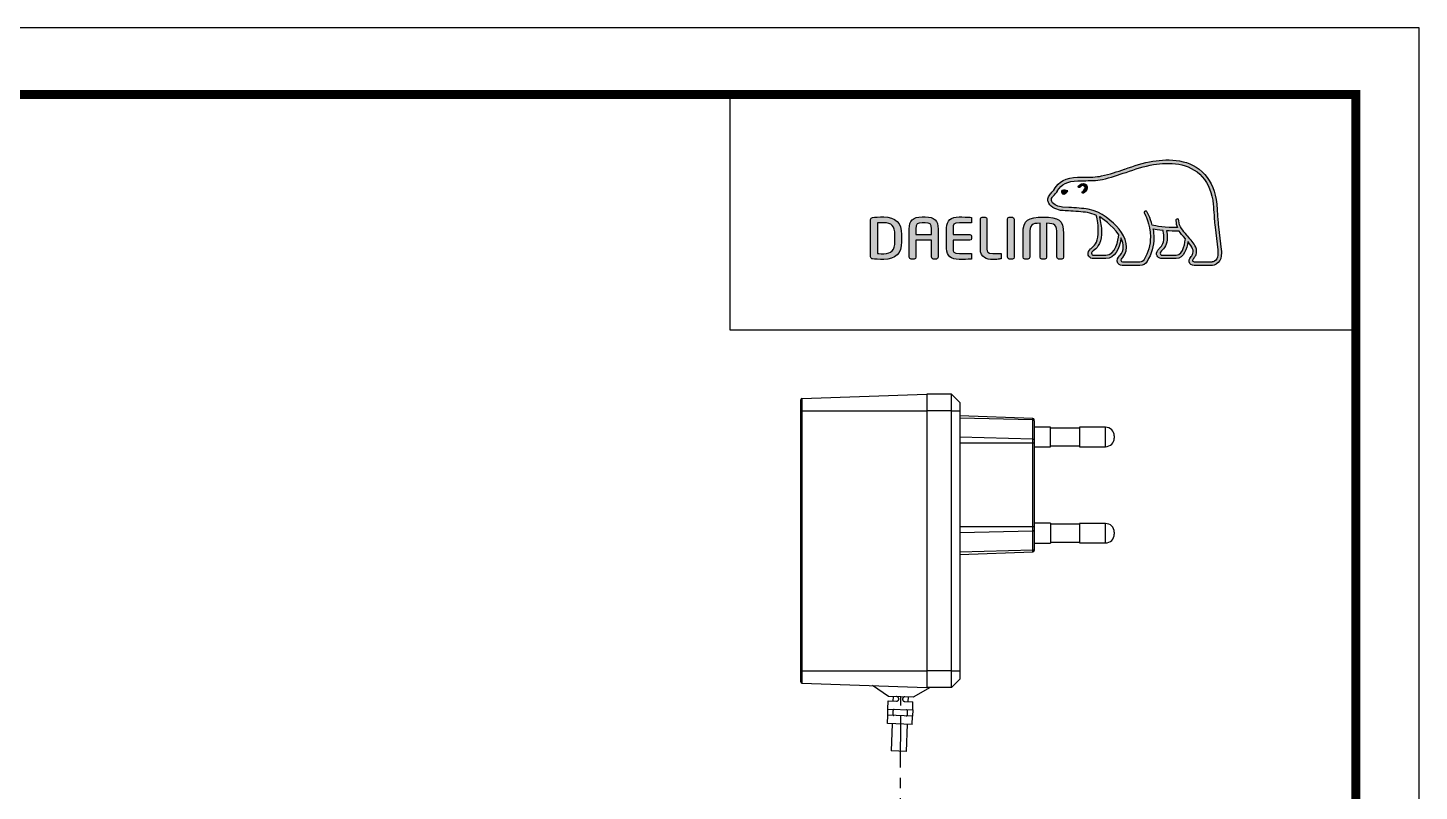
# Model space of a CAD drawing. Extents: x 0 to 948, y 0 to 695.
# Drawn here: x 611 to 947.9, y 509.7 to 694.5 of the extents above; entities that cross this region are included whole.
import ezdxf

# ---------------------------------------------------------------- set-up
doc = ezdxf.new("R2010")
doc.units = 0
doc.header["$LTSCALE"] = 10
doc.header["$MEASUREMENT"] = 0
doc.linetypes.add('CENTER', pattern=[2, 1.25, -0.25, 0.25, -0.25])
doc.layers.get('0').update_dxf_attribs({"linetype": 'CONTINUOUS'})
doc.layers.add('1', color=7, linetype='CONTINUOUS')
doc.layers.add('레이어 1', color=7, linetype='CONTINUOUS')

msp = doc.modelspace()

# ---------------------------------------------------------------- hatches: boundary and pattern name
at = {"layer": '레이어 1'}
h = msp.add_hatch(color=5, dxfattribs=at)
h.dxf.hatch_style = 1
edge = h.paths.add_edge_path(flags=16)
edge.add_spline(control_points=[(898.61, 638.27), (898.2, 637.81), (897.68, 637.81), (897.65, 637.81), (897.65, 637.81), (893.5, 637.81), (893.5, 637.81), (893.34, 637.81), (893.23, 637.85), (893.15, 637.92), (893.09, 637.98), (893.06, 638.08), (893.06, 638.19), (893.06, 638.43), (893.23, 638.64), (893.41, 638.87), (893.58, 639.09), (893.74, 639.3), (893.83, 639.55), (894.06, 640.16), (894.03, 640.81), (893.76, 641.39), (893.27, 642.43), (892.54, 643.25), (891.84, 644.04), (891.84, 644.04), (891.6, 644.3), (891.6, 644.31), (890.68, 645.33), (889.73, 646.39), (889.66, 647.82), (889.64, 648.1), (889.51, 648.28), (889.33, 648.27), (889.33, 648.27), (889.06, 648.14), (889.05, 648.14), (888.98, 648.06), (888.94, 647.94), (888.94, 647.8), (888.94, 647.8), (888.94, 647.75), (888.94, 647.75), (888.98, 647.23), (889.1, 646.73), (889.32, 646.2), (889.32, 646.2), (889.34, 646.14), (889.34, 646.14), (889.34, 646.14), (889.28, 646.14), (889.28, 646.14), (886.61, 646.04), (884, 646.54), (883.23, 646.73), (882.75, 648.64), (881.98, 649.9), (881.95, 649.95), (881.89, 650.05), (881.79, 650.13), (881.7, 650.16), (881.7, 650.16), (881.48, 650.12), (881.45, 650.12), (881.43, 650.09), (881.39, 650.04), (881.3, 649.92), (881.3, 649.92), (881.29, 649.83), (881.29, 649.83), (881.29, 649.83), (881.36, 649.58), (881.36, 649.58), (881.42, 649.48), (882.79, 647.07), (882.79, 643.89), (882.79, 641.93), (882.28, 640.08), (881.26, 638.39), (881.02, 637.99), (880.7, 637.81), (880.22, 637.81), (880.22, 637.81), (876.12, 637.81), (876.12, 637.81), (875.99, 637.81), (875.7, 637.9), (875.7, 638.2), (875.7, 638.36), (875.86, 638.63), (876.11, 638.92), (877.82, 640.82), (876.83, 643.79), (875.19, 645.74), (873.61, 647.63), (871.03, 650.01), (867.71, 650.6), (866.54, 650.8), (864.61, 650.92), (863.05, 651.01), (863.05, 651.01), (861.47, 651.1), (861.47, 651.1), (860.66, 651.17), (859.33, 651.66), (858.92, 652.43), (858.75, 652.75), (858.77, 653.08), (858.98, 653.45), (859.12, 653.67), (859.3, 653.87), (859.54, 654.1), (859.8, 654.36), (860.06, 654.63), (860.27, 654.99), (860.27, 654.99), (860.33, 655.1), (860.33, 655.1), (861.12, 656.62), (862.75, 657.42), (865.18, 657.48), (865.18, 657.48), (866.55, 657.5), (866.55, 657.5), (868.05, 657.51), (869.75, 657.51), (871.15, 657.82), (873.12, 658.24), (875.1, 658.91), (876.84, 659.51), (876.84, 659.51), (876.89, 659.52), (876.89, 659.52), (879.05, 660.26), (881.28, 661.02), (883.55, 661.39), (887.2, 662), (892.2, 661.98), (895.35, 658.44), (896.81, 656.81), (897.7, 654.55), (898.01, 651.75), (898.01, 651.75), (898, 651.76), (897.99, 651.77), (898.01, 651.71), (898.04, 651.4), (898.17, 649.62), (898.21, 648.76), (898.24, 647.87), (898.47, 646.23), (898.47, 646.23), (899.1, 640.72), (899.1, 640.72), (899.1, 640.72), (899.14, 640.05), (899.14, 640.05), (899.14, 639.26), (898.96, 638.66), (898.61, 638.27)], knot_values=[0, 0, 0, 0, 1, 1, 1, 2, 2, 2, 3, 3, 3, 4, 4, 4, 5, 5, 5, 6, 6, 6, 7, 7, 7, 8, 8, 8, 9, 9, 9, 10, 10, 10, 11, 11, 11, 12, 12, 12, 13, 13, 13, 14, 14, 14, 15, 15, 15, 16, 16, 16, 17, 17, 17, 18, 18, 18, 19, 19, 19, 20, 20, 20, 21, 21, 21, 22, 22, 22, 23, 23, 23, 24, 24, 24, 25, 25, 25, 26, 26, 26, 27, 27, 27, 28, 28, 28, 29, 29, 29, 30, 30, 30, 31, 31, 31, 32, 32, 32, 33, 33, 33, 34, 34, 34, 35, 35, 35, 36, 36, 36, 37, 37, 37, 38, 38, 38, 39, 39, 39, 40, 40, 40, 41, 41, 41, 42, 42, 42, 43, 43, 43, 44, 44, 44, 45, 45, 45, 46, 46, 46, 47, 47, 47, 48, 48, 48, 49, 49, 49, 50, 50, 50, 51, 51, 51, 52, 52, 52, 53, 53, 53, 53], degree=3, periodic=0)
edge = h.paths.add_edge_path(flags=16)
edge.add_spline(control_points=[(889, 639.46), (889, 639.46), (885.61, 639.46), (885.61, 639.46), (885.35, 639.46), (885.16, 639.66), (885.16, 639.92), (885.16, 640.09), (885.31, 640.32), (885.46, 640.48), (886.15, 641.14), (886.85, 642.05), (886.85, 643.77), (886.85, 643.77), (886.81, 644.56), (886.81, 644.56), (886.81, 644.56), (886.68, 645.32), (886.68, 645.32), (886.68, 645.32), (886.68, 645.37), (886.68, 645.37), (886.68, 645.37), (886.73, 645.37), (886.73, 645.37), (887.36, 645.32), (888.59, 645.25), (889.76, 645.31), (890.06, 644.83), (890.54, 644.22), (891.25, 643.41), (891.21, 643.01), (890.88, 639.46), (889, 639.46)], knot_values=[0, 0, 0, 0, 1, 1, 1, 2, 2, 2, 3, 3, 3, 4, 4, 4, 5, 5, 5, 6, 6, 6, 7, 7, 7, 8, 8, 8, 9, 9, 9, 10, 10, 10, 11, 11, 11, 11], degree=3, periodic=0)
edge = h.paths.add_edge_path(flags=16)
edge.add_spline(control_points=[(871.98, 639.46), (871.98, 639.46), (869, 639.46), (869, 639.46), (868.78, 639.46), (868.54, 639.64), (868.54, 639.92), (868.54, 640.08), (868.68, 640.28), (868.93, 640.49), (869.68, 641.09), (870.82, 642), (870.95, 644.5), (870.95, 644.5), (870.96, 645.19), (870.96, 645.19), (870.96, 646.25), (870.72, 647.54), (870.49, 648.69), (870.49, 648.69), (870.45, 648.81), (870.45, 648.81), (870.45, 648.81), (870.55, 648.73), (870.55, 648.73), (870.99, 648.46), (873.42, 646.81), (875.15, 644.38), (875.01, 643.23), (874.36, 639.46), (871.98, 639.46)], knot_values=[0, 0, 0, 0, 1, 1, 1, 2, 2, 2, 3, 3, 3, 4, 4, 4, 5, 5, 5, 6, 6, 6, 7, 7, 7, 8, 8, 8, 9, 9, 9, 10, 10, 10, 10], degree=3, periodic=0)
edge = h.paths.add_edge_path()
edge.add_spline(control_points=[(899.94, 640.81), (899.94, 640.81), (899.31, 646.34), (899.31, 646.34), (899.08, 647.99), (899.04, 648.87), (899.01, 649.65), (899.01, 649.65), (898.86, 651.83), (898.86, 651.84), (898.53, 654.82), (897.56, 657.23), (895.98, 659), (892.58, 662.82), (887.27, 662.86), (883.41, 662.23), (881.05, 661.83), (878.79, 661.06), (876.6, 660.31), (876.6, 660.31), (876.53, 660.29), (876.53, 660.29), (874.82, 659.71), (872.88, 659.04), (870.98, 658.64), (869.67, 658.36), (868.03, 658.35), (866.58, 658.34), (866.58, 658.34), (865.15, 658.32), (865.15, 658.32), (862.4, 658.25), (860.53, 657.3), (859.58, 655.49), (859.58, 655.49), (859.54, 655.41), (859.54, 655.41), (859.38, 655.14), (859.15, 654.9), (858.94, 654.7), (858.71, 654.46), (858.45, 654.21), (858.26, 653.87), (858.06, 653.54), (857.96, 653.19), (857.96, 652.86), (857.96, 652.58), (858.03, 652.3), (858.17, 652.04), (858.75, 650.94), (860.42, 650.34), (861.42, 650.27), (861.42, 650.27), (862.88, 650.18), (862.92, 650.17), (864.38, 650.09), (866.39, 649.97), (867.56, 649.77), (868.25, 649.65), (869.03, 649.4), (869.74, 649.06), (869.8, 648.88), (870.17, 647.22), (870.17, 645.19), (870.17, 645.19), (870.15, 644.54), (870.15, 644.54), (870.04, 642.39), (869.11, 641.65), (868.42, 641.1), (868.35, 641.04), (867.74, 640.53), (867.7, 639.92), (867.67, 639.58), (867.77, 639.26), (867.98, 639.04), (868.2, 638.79), (868.55, 638.67), (869, 638.67), (869, 638.67), (871.98, 638.67), (871.98, 638.67), (874.21, 638.67), (875.31, 641.07), (875.64, 643.32), (875.64, 643.32), (875.65, 643.63), (875.65, 643.63), (875.65, 643.63), (875.74, 643.47), (875.74, 643.47), (876.03, 642.84), (876.2, 642.08), (876.2, 641.5), (876.2, 640.7), (875.95, 640), (875.48, 639.48), (875.36, 639.36), (874.76, 638.74), (874.76, 638.12), (874.76, 638.12), (874.77, 638.02), (874.77, 638.02), (874.85, 637.29), (875.44, 636.97), (875.99, 636.97), (875.99, 636.97), (880.22, 636.97), (880.22, 636.97), (880.99, 636.97), (881.59, 637.31), (881.99, 637.96), (883.06, 639.75), (883.61, 641.69), (883.61, 643.73), (883.61, 644.37), (883.55, 645.04), (883.43, 645.75), (883.43, 645.75), (883.42, 645.81), (883.42, 645.81), (883.42, 645.81), (883.48, 645.79), (883.48, 645.79), (883.99, 645.7), (884.8, 645.55), (885.82, 645.44), (885.82, 645.44), (885.85, 645.44), (885.85, 645.44), (885.85, 645.44), (885.98, 644.67), (885.98, 644.67), (885.98, 644.67), (886.01, 644.48), (886.01, 644.48), (886.01, 644.48), (886.05, 643.79), (886.05, 643.79), (886.05, 642.15), (885.3, 641.43), (884.9, 641.05), (884.9, 641.04), (884.34, 640.47), (884.27, 639.96), (884.27, 639.96), (884.26, 639.81), (884.26, 639.81), (884.26, 639.65), (884.3, 639.34), (884.57, 639.05), (884.82, 638.8), (885.2, 638.67), (885.7, 638.67), (885.7, 638.67), (889, 638.67), (889, 638.67), (891, 638.67), (891.6, 641.21), (891.84, 642.64), (891.84, 642.64), (891.86, 642.79), (891.86, 642.79), (891.86, 642.79), (891.93, 642.68), (891.93, 642.68), (892.4, 642.09), (892.8, 641.43), (893, 641.03), (893.1, 640.81), (893.15, 640.58), (893.15, 640.34), (893.15, 640.34), (893.08, 639.87), (893.08, 639.87), (893, 639.61), (892.83, 639.37), (892.65, 639.14), (892.4, 638.81), (892.14, 638.47), (892.14, 638.05), (892.14, 638.05), (892.16, 637.82), (892.16, 637.82), (892.28, 637.27), (892.73, 636.97), (893.42, 636.97), (893.42, 636.97), (897.65, 636.97), (897.65, 636.97), (897.75, 636.97), (898.57, 636.99), (899.22, 637.69), (899.74, 638.25), (899.99, 639.02), (899.99, 640.04), (899.99, 640.04), (899.94, 640.8), (899.94, 640.81)], knot_values=[0, 0, 0, 0, 1, 1, 1, 2, 2, 2, 3, 3, 3, 4, 4, 4, 5, 5, 5, 6, 6, 6, 7, 7, 7, 8, 8, 8, 9, 9, 9, 10, 10, 10, 11, 11, 11, 12, 12, 12, 13, 13, 13, 14, 14, 14, 15, 15, 15, 16, 16, 16, 17, 17, 17, 18, 18, 18, 19, 19, 19, 20, 20, 20, 21, 21, 21, 22, 22, 22, 23, 23, 23, 24, 24, 24, 25, 25, 25, 26, 26, 26, 27, 27, 27, 28, 28, 28, 29, 29, 29, 30, 30, 30, 31, 31, 31, 32, 32, 32, 33, 33, 33, 34, 34, 34, 35, 35, 35, 36, 36, 36, 37, 37, 37, 38, 38, 38, 39, 39, 39, 40, 40, 40, 41, 41, 41, 42, 42, 42, 43, 43, 43, 44, 44, 44, 45, 45, 45, 46, 46, 46, 47, 47, 47, 48, 48, 48, 49, 49, 49, 50, 50, 50, 51, 51, 51, 52, 52, 52, 53, 53, 53, 54, 54, 54, 55, 55, 55, 56, 56, 56, 57, 57, 57, 58, 58, 58, 59, 59, 59, 60, 60, 60, 61, 61, 61, 62, 62, 62, 63, 63, 63, 64, 64, 64, 65, 65, 65, 66, 66, 66, 66], degree=3, periodic=0)
edge = h.paths.add_edge_path(flags=0)
edge.add_spline(control_points=[(861.35, 655.1), (861.35, 655.1), (861.96, 655.38), (862.73, 655.08), (862.73, 655.08), (862.82, 655.04), (862.7, 654.87), (862.33, 654.37), (861.96, 654.26), (861.96, 654.26), (861.96, 654.26), (861.69, 654.17), (861.54, 654.35), (861.24, 654.7), (861.23, 654.91), (861.23, 654.91), (861.23, 654.91), (861.2, 655.06), (861.35, 655.1)], knot_values=[0, 0, 0, 0, 1, 1, 1, 2, 2, 2, 3, 3, 3, 4, 4, 4, 5, 5, 5, 6, 6, 6, 6], degree=3, periodic=0)
edge = h.paths.add_edge_path(flags=0)
edge.add_spline(control_points=[(865.41, 656.23), (865.32, 656.13), (865.31, 655.96), (865.41, 655.87), (865.51, 655.79), (865.67, 655.81), (865.76, 655.91), (865.81, 655.96), (866.32, 656.56), (866.76, 656.26), (866.91, 656.14), (866.98, 655.98), (866.96, 655.77), (866.92, 655.43), (866.63, 655.05), (866.42, 654.92), (866.31, 654.85), (866.23, 654.7), (866.29, 654.58), (866.34, 654.46), (866.49, 654.42), (866.62, 654.48), (866.98, 654.66), (867.44, 655.24), (867.51, 655.78), (867.55, 656.16), (867.38, 656.47), (867.07, 656.68), (866.42, 657.14), (865.69, 656.53), (865.41, 656.23)], knot_values=[0, 0, 0, 0, 1, 1, 1, 2, 2, 2, 3, 3, 3, 4, 4, 4, 5, 5, 5, 6, 6, 6, 7, 7, 7, 8, 8, 8, 9, 9, 9, 10, 10, 10, 10], degree=3, periodic=0)
edge = h.paths.add_edge_path(flags=0)
edge.add_spline(control_points=[(865.33, 655.78), (865.33, 655.78), (865.33, 655.78), (865.33, 655.78), (865.33, 655.78), (865.33, 655.78), (865.33, 655.78)], knot_values=[0, 0, 0, 0, 1, 1, 1, 2, 2, 2, 2], degree=3, periodic=0)
h = msp.add_hatch(color=5, dxfattribs=at)
h.dxf.hatch_style = 2
edge = h.paths.add_edge_path()
edge.add_spline(control_points=[(865.41, 656.23), (865.32, 656.13), (865.31, 655.96), (865.41, 655.87), (865.51, 655.79), (865.67, 655.81), (865.76, 655.91), (865.81, 655.96), (866.32, 656.56), (866.76, 656.26), (866.91, 656.14), (866.98, 655.98), (866.96, 655.77), (866.92, 655.43), (866.63, 655.05), (866.42, 654.92), (866.31, 654.85), (866.23, 654.7), (866.29, 654.58), (866.34, 654.46), (866.49, 654.42), (866.62, 654.48), (866.98, 654.66), (867.44, 655.24), (867.51, 655.78), (867.55, 656.16), (867.38, 656.47), (867.07, 656.68), (866.42, 657.14), (865.69, 656.53), (865.41, 656.23)], knot_values=[0, 0, 0, 0, 1, 1, 1, 2, 2, 2, 3, 3, 3, 4, 4, 4, 5, 5, 5, 6, 6, 6, 7, 7, 7, 8, 8, 8, 9, 9, 9, 10, 10, 10, 10], degree=3, periodic=0)
h = msp.add_hatch(color=5, dxfattribs=at)
h.dxf.hatch_style = 2
edge = h.paths.add_edge_path()
edge.add_spline(control_points=[(861.35, 655.1), (861.35, 655.1), (861.96, 655.38), (862.73, 655.08), (862.73, 655.08), (862.82, 655.04), (862.7, 654.87), (862.33, 654.37), (861.96, 654.26), (861.96, 654.26), (861.96, 654.26), (861.69, 654.17), (861.54, 654.35), (861.24, 654.7), (861.23, 654.91), (861.23, 654.91), (861.23, 654.91), (861.2, 655.06), (861.35, 655.1)], knot_values=[0, 0, 0, 0, 1, 1, 1, 2, 2, 2, 3, 3, 3, 4, 4, 4, 5, 5, 5, 6, 6, 6, 6], degree=3, periodic=0)
h = msp.add_hatch(color=5, dxfattribs=at)
h.dxf.hatch_style = 2
edge = h.paths.add_edge_path()
edge.add_spline(control_points=[(820.94, 642.69), (820.94, 640.76), (820.06, 639.82), (818.24, 639.82), (818.24, 639.82), (817, 639.84), (816.68, 639.85), (816.68, 639.85), (816.68, 647.26), (816.68, 647.26), (817.32, 647.32), (818.24, 647.33), (818.24, 647.33), (820.11, 647.33), (820.94, 646.44), (820.94, 644.46), (820.94, 644.46), (820.94, 642.69), (820.94, 642.69)], knot_values=[0, 0, 0, 0, 1, 1, 1, 2, 2, 2, 3, 3, 3, 4, 4, 4, 5, 5, 5, 6, 6, 6, 6], degree=3, periodic=0)
edge = h.paths.add_edge_path()
edge.add_spline(control_points=[(818.24, 648.72), (817.24, 648.72), (815.93, 648.66), (815.5, 648.59), (815.23, 648.55), (815.06, 648.35), (815.06, 648.08), (815.06, 648.08), (815.06, 639.07), (815.06, 639.07), (815.06, 638.79), (815.23, 638.6), (815.51, 638.56), (815.92, 638.49), (817.22, 638.43), (818.24, 638.43), (821.06, 638.43), (822.54, 639.9), (822.54, 642.69), (822.54, 642.69), (822.54, 644.46), (822.54, 644.46), (822.54, 647.25), (821.06, 648.72), (818.24, 648.72)], knot_values=[0, 0, 0, 0, 1, 1, 1, 2, 2, 2, 3, 3, 3, 4, 4, 4, 5, 5, 5, 6, 6, 6, 7, 7, 7, 8, 8, 8, 8], degree=3, periodic=0)
h = msp.add_hatch(color=5, dxfattribs=at)
h.dxf.hatch_style = 2
edge = h.paths.add_edge_path()
edge.add_spline(control_points=[(829.79, 644.47), (829.79, 644.47), (826, 644.47), (826, 644.47), (826, 644.61), (826, 645.82), (826, 645.82), (826, 647.09), (826.38, 647.3), (827.51, 647.3), (827.51, 647.3), (828.29, 647.3), (828.29, 647.3), (829.42, 647.3), (829.79, 647.09), (829.79, 645.82), (829.79, 645.82), (829.79, 644.61), (829.79, 644.47)], knot_values=[0, 0, 0, 0, 1, 1, 1, 2, 2, 2, 3, 3, 3, 4, 4, 4, 5, 5, 5, 6, 6, 6, 6], degree=3, periodic=0)
edge = h.paths.add_edge_path()
edge.add_spline(control_points=[(828.29, 648.72), (828.29, 648.72), (827.51, 648.72), (827.51, 648.72), (825.36, 648.72), (824.4, 647.83), (824.4, 645.82), (824.4, 645.82), (824.4, 638.97), (824.4, 638.97), (824.4, 638.72), (824.6, 638.52), (824.83, 638.52), (824.83, 638.52), (825.58, 638.52), (825.58, 638.52), (825.84, 638.52), (826, 638.75), (826, 638.97), (826, 638.97), (826, 642.91), (826, 643.06), (826, 643.06), (829.79, 643.06), (829.79, 643.06), (829.79, 642.91), (829.79, 638.97), (829.79, 638.97), (829.79, 638.72), (829.99, 638.52), (830.23, 638.52), (830.23, 638.52), (830.97, 638.52), (830.97, 638.52), (831.23, 638.52), (831.4, 638.75), (831.4, 638.97), (831.4, 638.97), (831.4, 645.82), (831.4, 645.82), (831.4, 647.83), (830.44, 648.72), (828.29, 648.72)], knot_values=[0, 0, 0, 0, 1, 1, 1, 2, 2, 2, 3, 3, 3, 4, 4, 4, 5, 5, 5, 6, 6, 6, 7, 7, 7, 8, 8, 8, 9, 9, 9, 10, 10, 10, 11, 11, 11, 12, 12, 12, 13, 13, 13, 14, 14, 14, 14], degree=3, periodic=0)
h = msp.add_hatch(color=5, dxfattribs=at)
h.dxf.hatch_style = 2
edge = h.paths.add_edge_path()
edge.add_spline(control_points=[(833.44, 646.1), (833.44, 646.1), (833.44, 641.05), (833.44, 641.05), (833.44, 639.29), (834.45, 638.43), (836.52, 638.43), (837.44, 638.43), (838.69, 638.45), (839.19, 638.49), (839.18, 638.49), (839.43, 638.52), (839.43, 638.52), (839.43, 638.52), (839.5, 638.52), (839.5, 638.52), (839.5, 638.52), (839.5, 639.87), (839.5, 639.87), (839.5, 639.87), (836.54, 639.87), (836.54, 639.87), (835.05, 639.87), (835.05, 640.29), (835.05, 641.05), (835.05, 641.05), (835.05, 642.92), (835.05, 643.07), (835.2, 643.07), (839.04, 643.07), (839.04, 643.07), (839.29, 643.07), (839.49, 643.27), (839.49, 643.51), (839.49, 643.51), (839.49, 644.01), (839.49, 644.01), (839.49, 644.26), (839.29, 644.46), (839.04, 644.46), (839.04, 644.46), (835.2, 644.46), (835.05, 644.46), (835.05, 644.61), (835.05, 646.1), (835.05, 646.1), (835.05, 646.86), (835.05, 647.28), (836.54, 647.28), (836.54, 647.28), (839.5, 647.27), (839.5, 647.27), (839.5, 647.27), (839.5, 648.61), (839.5, 648.61), (839.5, 648.61), (839.18, 648.64), (839.18, 648.64), (838.6, 648.69), (837.26, 648.72), (836.52, 648.72), (834.45, 648.72), (833.44, 647.86), (833.44, 646.1)], knot_values=[0, 0, 0, 0, 1, 1, 1, 2, 2, 2, 3, 3, 3, 4, 4, 4, 5, 5, 5, 6, 6, 6, 7, 7, 7, 8, 8, 8, 9, 9, 9, 10, 10, 10, 11, 11, 11, 12, 12, 12, 13, 13, 13, 14, 14, 14, 15, 15, 15, 16, 16, 16, 17, 17, 17, 18, 18, 18, 19, 19, 19, 20, 20, 20, 21, 21, 21, 21], degree=3, periodic=0)
h = msp.add_hatch(color=5, dxfattribs=at)
h.dxf.hatch_style = 2
edge = h.paths.add_edge_path()
edge.add_spline(control_points=[(842.07, 648.63), (841.83, 648.63), (841.62, 648.43), (841.62, 648.18), (841.62, 648.18), (841.62, 641.05), (841.62, 641.05), (841.62, 638.73), (843.2, 638.43), (844.58, 638.43), (845.6, 638.43), (845.86, 638.47), (846.16, 638.52), (846.16, 638.52), (846.33, 638.55), (846.33, 638.55), (846.33, 638.55), (846.56, 638.58), (846.56, 638.58), (846.56, 638.58), (846.63, 638.59), (846.63, 638.59), (846.63, 638.59), (846.63, 639.87), (846.63, 639.87), (846.63, 639.87), (844.6, 639.87), (844.6, 639.87), (843.22, 639.87), (843.22, 640.39), (843.22, 640.9), (843.22, 640.9), (843.22, 648.18), (843.22, 648.18), (843.22, 648.43), (843.01, 648.63), (842.77, 648.63), (842.77, 648.63), (842.07, 648.63), (842.07, 648.63)], knot_values=[0, 0, 0, 0, 1, 1, 1, 2, 2, 2, 3, 3, 3, 4, 4, 4, 5, 5, 5, 6, 6, 6, 7, 7, 7, 8, 8, 8, 9, 9, 9, 10, 10, 10, 11, 11, 11, 12, 12, 12, 13, 13, 13, 13], degree=3, periodic=0)
h = msp.add_hatch(color=5, dxfattribs=at)
h.dxf.hatch_style = 2
edge = h.paths.add_edge_path()
edge.add_spline(control_points=[(848.62, 648.63), (848.35, 648.63), (848.19, 648.41), (848.19, 648.2), (848.19, 648.2), (848.19, 638.97), (848.19, 638.97), (848.19, 638.72), (848.39, 638.52), (848.62, 638.52), (848.62, 638.52), (849.37, 638.52), (849.37, 638.52), (849.64, 638.52), (849.8, 638.75), (849.8, 638.97), (849.8, 638.97), (849.8, 648.2), (849.8, 648.2), (849.8, 648.44), (849.61, 648.63), (849.37, 648.63), (849.37, 648.63), (848.62, 648.63), (848.62, 648.63)], knot_values=[0, 0, 0, 0, 1, 1, 1, 2, 2, 2, 3, 3, 3, 4, 4, 4, 5, 5, 5, 6, 6, 6, 7, 7, 7, 8, 8, 8, 8], degree=3, periodic=0)
h = msp.add_hatch(color=5, dxfattribs=at)
h.dxf.hatch_style = 2
edge = h.paths.add_edge_path()
edge.add_spline(control_points=[(851.96, 644.65), (851.96, 644.65), (851.96, 638.97), (851.96, 638.97), (851.96, 638.72), (852.15, 638.52), (852.39, 638.52), (852.39, 638.52), (853.15, 638.52), (853.15, 638.52), (853.42, 638.52), (853.58, 638.75), (853.58, 638.97), (853.58, 638.97), (853.58, 644.51), (853.58, 644.51), (853.58, 646.95), (853.99, 647.19), (856.06, 647.19), (856.06, 647.04), (856.06, 638.97), (856.06, 638.97), (856.06, 638.71), (856.24, 638.52), (856.48, 638.52), (856.48, 638.52), (857.23, 638.52), (857.23, 638.52), (857.5, 638.52), (857.66, 638.75), (857.66, 638.97), (857.66, 638.97), (857.66, 647.02), (857.66, 647.18), (858.62, 647.17), (859.3, 647.09), (859.67, 646.73), (860.06, 646.34), (860.13, 645.62), (860.13, 644.51), (860.13, 644.51), (860.13, 638.97), (860.13, 638.97), (860.13, 638.72), (860.33, 638.52), (860.56, 638.52), (860.56, 638.52), (861.33, 638.52), (861.33, 638.52), (861.59, 638.52), (861.76, 638.75), (861.76, 638.97), (861.76, 638.97), (861.76, 644.65), (861.76, 644.65), (861.76, 648.09), (860.54, 648.67), (856.87, 648.67), (853.18, 648.67), (851.96, 648.09), (851.96, 644.65)], knot_values=[0, 0, 0, 0, 1, 1, 1, 2, 2, 2, 3, 3, 3, 4, 4, 4, 5, 5, 5, 6, 6, 6, 7, 7, 7, 8, 8, 8, 9, 9, 9, 10, 10, 10, 11, 11, 11, 12, 12, 12, 13, 13, 13, 14, 14, 14, 15, 15, 15, 16, 16, 16, 17, 17, 17, 18, 18, 18, 19, 19, 19, 20, 20, 20, 20], degree=3, periodic=0)

# ---------------------------------------------------------------- linework, layer by layer
at = {"color": 5, "lineweight": -3, "ltscale": 0.5}
msp.add_line((781.04, 621.33), (781.04, 678.39), dxfattribs=at)
at = {"color": 5}
msp.add_line((871.85, 638.67), (871.85, 638.67), dxfattribs=at)
at = {"color": 5, "lineweight": -3, "ltscale": 40}
msp.add_line((932.52, 621.33), (781.04, 621.33), dxfattribs=at)
at = {"lineweight": -3, "ltscale": 0.5}
msp.add_lwpolyline([(0, 0), (947.86, 0), (947.86, 694.51), (0, 694.51)], close=True, dxfattribs=at)
at = {"color": 5, "linetype": 'ByBlock', "lineweight": -3, "const_width": 2.18}
msp.add_lwpolyline([(15.24, 29.74), (932.52, 29.74), (932.52, 678.39), (15.24, 678.39)], close=True, dxfattribs=at)
at = {"layer": '1', "color": 7, "linetype": 'Continuous', "lineweight": -3}
for p, q in [((798.13, 601.8), (798.13, 604.45)), ((798.42, 604.75), (828.63, 605.8)), ((798.42, 604.75), (798.42, 601.8)), ((828.63, 605.8), (828.63, 601.8)), ((834.63, 605.8), (828.63, 605.8)), ((828.63, 605.8), (828.63, 601.8)), ((834.63, 605.8), (836.63, 603.8)), ((834.63, 601.8), (834.63, 605.8)), ((836.63, 603.8), (836.63, 601.8)), ((798.13, 601.8), (798.42, 601.8)), ((798.13, 538.8), (798.13, 601.8)), ((798.42, 601.8), (828.63, 601.8)), ((798.42, 601.8), (798.42, 538.8)), ((828.63, 601.8), (828.63, 538.8)), ((834.63, 601.8), (828.63, 601.8)), ((828.63, 601.8), (828.63, 538.8)), ((834.63, 601.8), (836.63, 601.8)), ((834.63, 538.8), (834.63, 601.8)), ((836.63, 601.8), (836.63, 538.8)), ((854.34, 599.95), (836.63, 600.57)), ((854.34, 599.59), (836.63, 600.04)), ((854.34, 599.59), (854.34, 599.95)), ((854.34, 594.94), (854.34, 599.59)), ((854.63, 599.37), (854.63, 599.65)), ((854.63, 599.37), (854.63, 594.72)), ((858.63, 597.85), (854.63, 597.85)), ((858.63, 593.05), (858.63, 597.85)), ((865.63, 597.6), (858.63, 597.6)), ((871.93, 597.8), (865.63, 597.8)), ((865.63, 597.8), (865.63, 593.1)), ((871.93, 593.1), (871.93, 597.8)), ((854.34, 594.94), (836.63, 595.4)), ((854.34, 593.93), (836.63, 593.93)), ((854.34, 593.93), (854.34, 594.94)), ((854.63, 593.93), (854.34, 593.93)), ((854.34, 573.67), (854.34, 593.93)), ((854.63, 594.72), (854.63, 593.93)), ((854.63, 593.93), (854.63, 573.67)), ((854.63, 593.05), (858.63, 593.05)), ((858.63, 593.3), (865.63, 593.3)), ((865.63, 593.1), (871.93, 593.1)), ((874.03, 595.7), (874.03, 595.2)), ((854.34, 573.67), (836.63, 573.67)), ((854.34, 572.66), (836.63, 572.21)), ((854.63, 573.67), (854.34, 573.67)), ((854.34, 572.66), (854.34, 573.67)), ((854.34, 568.02), (854.34, 572.66)), ((858.63, 574.55), (854.63, 574.55)), ((854.63, 573.67), (854.63, 572.88)), ((854.63, 572.88), (854.63, 568.24)), ((858.63, 574.55), (858.63, 569.75)), ((865.63, 574.3), (858.63, 574.3)), ((871.93, 574.5), (865.63, 574.5)), ((865.63, 574.5), (865.63, 569.8)), ((871.93, 569.8), (871.93, 574.5)), ((854.63, 569.75), (858.63, 569.75)), ((858.63, 570), (865.63, 570)), ((865.63, 569.8), (871.93, 569.8)), ((874.03, 572.4), (874.03, 571.9)), ((854.34, 568.02), (836.63, 567.57)), ((836.63, 567.03), (854.34, 567.65)), ((854.34, 567.65), (854.34, 568.02)), ((854.63, 568.24), (854.63, 567.95)), ((798.13, 536.16), (798.13, 538.8)), ((798.42, 538.8), (798.13, 538.8)), ((798.42, 538.8), (798.42, 535.86)), ((798.42, 538.8), (828.63, 538.8)), ((798.42, 535.86), (828.63, 534.8)), ((828.63, 538.8), (828.63, 534.8)), ((834.63, 538.8), (828.63, 538.8)), ((828.63, 538.8), (828.63, 534.8)), ((834.63, 534.8), (834.63, 538.8)), ((834.63, 538.8), (836.63, 538.8)), ((836.63, 536.8), (834.63, 534.8)), ((836.63, 538.8), (836.63, 536.8)), ((819.35, 532.65), (815.48, 535.26)), ((825.35, 532.44), (819.35, 532.65)), ((820.5, 532.61), (820.46, 531.51)), ((824.16, 531.38), (824.2, 532.48)), ((829.43, 534.8), (825.35, 532.44)), ((834.63, 534.8), (828.63, 534.8)), ((819.19, 528.06), (819.24, 529.55)), ((819.24, 529.55), (819.31, 531.55)), ((819.24, 529.55), (825.24, 529.35)), ((819.31, 531.55), (821.31, 531.48)), ((823.31, 531.41), (825.31, 531.34)), ((825.24, 529.35), (825.18, 527.85)), ((825.24, 529.35), (825.31, 531.34)), ((819.12, 526.06), (819.19, 528.06)), ((825.12, 525.85), (819.12, 526.06)), ((825.18, 527.85), (819.19, 528.06)), ((820.27, 526.02), (820.04, 519.42)), ((823.74, 519.29), (823.97, 525.89)), ((825.12, 525.85), (825.18, 527.85)), ((823.74, 519.29), (820.04, 519.42))]:
    msp.add_line(p, q, dxfattribs=at)
at = {"layer": '1', "color": 1, "linetype": 'CENTER', "lineweight": -3}
msp.add_line((821.72, 375.46), (822.35, 532.58), dxfattribs=at)
at = {"layer": '1', "color": 7, "linetype": 'Continuous', "lineweight": -3}
for centre, radius, start, end in [((798.43, 604.45), 0.3, 92, 180), ((854.33, 599.65), 0.3, 0, 88), ((871.93, 595.7), 2.1, 0, 90), ((871.93, 595.2), 2.1, 270, 0), ((871.93, 572.4), 2.1, 0, 90), ((871.93, 571.9), 2.1, 270, 0), ((854.33, 567.95), 0.3, 272, 0), ((798.43, 536.16), 0.3, 180, 268)]:
    msp.add_arc(centre, radius, start, end, dxfattribs=at)
for centre, start_param, end_param in [((854.33, 599.37), 3.141593, 4.677482), ((854.33, 594.72), 3.141593, 4.677482), ((854.33, 572.88), 1.605703, 3.141593), ((854.33, 568.24), 1.605703, 3.141593)]:
    msp.add_ellipse(centre, major_axis=(-0.3, 0), ratio=0.732793, start_param=start_param, end_param=end_param, dxfattribs=at)
for points, knots in [([(821.31, 531.48), (821.34, 531.48), (821.38, 531.48), (821.43, 531.49), (821.45, 531.5), (821.48, 531.51), (821.5, 531.51), (821.55, 531.53), (821.58, 531.54), (821.63, 531.57), (821.64, 531.58), (821.67, 531.6), (821.69, 531.62), (821.73, 531.65), (821.75, 531.68), (821.78, 531.72), (821.79, 531.74), (821.81, 531.77), (821.83, 531.8), (821.84, 531.84), (821.85, 531.86), (821.85, 531.87), (821.86, 531.89), (821.86, 531.9), (821.87, 531.94), (821.88, 531.98), (821.88, 532.03), (821.88, 532.05), (821.88, 532.08), (821.88, 532.09), (821.87, 532.1), (821.87, 532.11), (821.87, 532.16), (821.86, 532.19), (821.84, 532.24), (821.83, 532.26), (821.81, 532.29), (821.8, 532.31), (821.78, 532.36), (821.75, 532.38), (821.7, 532.44), (821.68, 532.46), (821.63, 532.49), (821.62, 532.5), (821.59, 532.52), (821.57, 532.53), (821.52, 532.55), (821.49, 532.56), (821.44, 532.57), (821.42, 532.58), (821.38, 532.58), (821.37, 532.58), (821.35, 532.58)], [0, 0, 0, 0, 0.0625, 0.0625, 0.09375, 0.09375, 0.125, 0.125, 0.1875, 0.1875, 0.21875, 0.21875, 0.25, 0.25, 0.3125, 0.3125, 0.34375, 0.34375, 0.375, 0.40625, 0.40625, 0.421875, 0.421875, 0.4375, 0.4375, 0.5, 0.5, 0.53125, 0.53125, 0.546875, 0.546875, 0.5625, 0.5625, 0.625, 0.625, 0.65625, 0.65625, 0.6875, 0.6875, 0.75, 0.75, 0.8125, 0.8125, 0.84375, 0.84375, 0.875, 0.875, 0.9375, 0.9375, 0.96875, 0.96875, 1, 1, 1, 1]), ([(823.35, 532.51), (823.31, 532.51), (823.28, 532.51), (823.22, 532.5), (823.21, 532.5), (823.17, 532.49), (823.15, 532.49), (823.1, 532.47), (823.07, 532.45), (823.03, 532.42), (823.01, 532.41), (822.98, 532.39), (822.97, 532.38), (822.93, 532.34), (822.9, 532.32), (822.87, 532.27), (822.86, 532.26), (822.84, 532.23), (822.83, 532.19), (822.81, 532.16), (822.8, 532.14), (822.8, 532.13), (822.8, 532.11), (822.79, 532.1), (822.78, 532.06), (822.78, 532.02), (822.78, 531.97), (822.78, 531.95), (822.78, 531.92), (822.78, 531.91), (822.78, 531.89), (822.78, 531.88), (822.79, 531.84), (822.8, 531.8), (822.82, 531.75), (822.83, 531.74), (822.84, 531.7), (822.85, 531.69), (822.88, 531.64), (822.9, 531.61), (822.95, 531.56), (822.98, 531.54), (823.02, 531.51), (823.04, 531.5), (823.07, 531.48), (823.09, 531.47), (823.13, 531.45), (823.17, 531.44), (823.22, 531.42), (823.24, 531.42), (823.27, 531.42), (823.29, 531.41), (823.31, 531.41)], [0, 0, 0, 0, 0.0625, 0.0625, 0.09375, 0.09375, 0.125, 0.125, 0.1875, 0.1875, 0.21875, 0.21875, 0.25, 0.25, 0.3125, 0.3125, 0.34375, 0.34375, 0.375, 0.40625, 0.40625, 0.421875, 0.421875, 0.4375, 0.4375, 0.5, 0.5, 0.53125, 0.53125, 0.546875, 0.546875, 0.5625, 0.5625, 0.625, 0.625, 0.65625, 0.65625, 0.6875, 0.6875, 0.75, 0.75, 0.8125, 0.8125, 0.84375, 0.84375, 0.875, 0.875, 0.9375, 0.9375, 0.96875, 0.96875, 1, 1, 1, 1]), ([(820.77, 529.5), (820.74, 529.5), (820.71, 529.5), (820.67, 529.48), (820.65, 529.48), (820.63, 529.47), (820.63, 529.47), (820.62, 529.46), (820.61, 529.46), (820.58, 529.44), (820.56, 529.42), (820.53, 529.38), (820.52, 529.36), (820.51, 529.34), (820.5, 529.32), (820.48, 529.27), (820.47, 529.23), (820.46, 529.18), (820.45, 529.17), (820.45, 529.15), (820.45, 529.14), (820.44, 529.11), (820.44, 529.08), (820.43, 529.01), (820.42, 528.97), (820.42, 528.9), (820.41, 528.89), (820.41, 528.87), (820.41, 528.83), (820.41, 528.77), (820.41, 528.71), (820.41, 528.68), (820.41, 528.66), (820.41, 528.64), (820.41, 528.63), (820.41, 528.56), (820.41, 528.52), (820.41, 528.45), (820.42, 528.42), (820.42, 528.38), (820.43, 528.33), (820.43, 528.3), (820.44, 528.27), (820.44, 528.26), (820.45, 528.24), (820.45, 528.23), (820.47, 528.19), (820.48, 528.16), (820.51, 528.12), (820.51, 528.1), (820.53, 528.08), (820.54, 528.07), (820.58, 528.04), (820.6, 528.03), (820.64, 528.02), (820.65, 528.01), (820.68, 528.01), (820.7, 528), (820.71, 528)], [0, 0, 0, 0, 0.0625, 0.0625, 0.09375, 0.09375, 0.109375, 0.109375, 0.125, 0.125, 0.1875, 0.1875, 0.21875, 0.21875, 0.25, 0.25, 0.3125, 0.3125, 0.328125, 0.328125, 0.34375, 0.34375, 0.375, 0.375, 0.4375, 0.4375, 0.453125, 0.453125, 0.46875, 0.5, 0.53125, 0.53125, 0.546875, 0.546875, 0.5625, 0.5625, 0.625, 0.625, 0.65625, 0.65625, 0.6875, 0.71875, 0.71875, 0.734375, 0.734375, 0.75, 0.75, 0.8125, 0.8125, 0.84375, 0.84375, 0.875, 0.875, 0.9375, 0.9375, 0.96875, 0.96875, 1, 1, 1, 1]), ([(823.66, 527.9), (823.69, 527.9), (823.72, 527.9), (823.76, 527.92), (823.77, 527.92), (823.79, 527.93), (823.8, 527.93), (823.81, 527.94), (823.82, 527.94), (823.84, 527.96), (823.87, 527.99), (823.89, 528.02), (823.9, 528.04), (823.92, 528.07), (823.93, 528.08), (823.95, 528.13), (823.96, 528.17), (823.97, 528.22), (823.97, 528.23), (823.98, 528.25), (823.98, 528.26), (823.99, 528.3), (823.99, 528.32), (824, 528.39), (824.01, 528.44), (824.01, 528.5), (824.01, 528.51), (824.01, 528.54), (824.02, 528.57), (824.02, 528.64), (824.02, 528.69), (824.02, 528.72), (824.02, 528.74), (824.02, 528.76), (824.02, 528.78), (824.02, 528.84), (824.02, 528.89), (824.01, 528.96), (824.01, 528.98), (824, 529.02), (824, 529.07), (823.99, 529.11), (823.98, 529.13), (823.98, 529.14), (823.98, 529.16), (823.97, 529.17), (823.96, 529.21), (823.94, 529.24), (823.92, 529.28), (823.91, 529.3), (823.89, 529.32), (823.88, 529.33), (823.85, 529.36), (823.82, 529.37), (823.78, 529.38), (823.77, 529.39), (823.74, 529.4), (823.73, 529.4), (823.71, 529.4)], [0, 0, 0, 0, 0.0625, 0.0625, 0.09375, 0.09375, 0.109375, 0.109375, 0.125, 0.125, 0.1875, 0.1875, 0.21875, 0.21875, 0.25, 0.25, 0.3125, 0.3125, 0.328125, 0.328125, 0.34375, 0.34375, 0.375, 0.375, 0.4375, 0.4375, 0.453125, 0.453125, 0.46875, 0.5, 0.53125, 0.53125, 0.546875, 0.546875, 0.5625, 0.5625, 0.625, 0.625, 0.65625, 0.65625, 0.6875, 0.71875, 0.71875, 0.734375, 0.734375, 0.75, 0.75, 0.8125, 0.8125, 0.84375, 0.84375, 0.875, 0.875, 0.9375, 0.9375, 0.96875, 0.96875, 1, 1, 1, 1])]:
    msp.add_open_spline(points, degree=3, knots=knots, dxfattribs=at)
at = {"layer": '레이어 1', "color": 5}
for points, knots in [([(899.94, 640.81), (899.94, 640.81), (899.31, 646.34), (899.31, 646.34), (899.08, 647.99), (899.04, 648.87), (899.01, 649.65), (899.01, 649.65), (898.86, 651.83), (898.86, 651.84), (898.53, 654.82), (897.56, 657.23), (895.98, 659), (892.58, 662.82), (887.27, 662.86), (883.41, 662.23), (881.05, 661.83), (878.79, 661.06), (876.6, 660.31), (876.6, 660.31), (876.53, 660.29), (876.53, 660.29), (874.82, 659.71), (872.88, 659.04), (870.98, 658.64), (869.67, 658.36), (868.03, 658.35), (866.58, 658.34), (866.58, 658.34), (865.15, 658.32), (865.15, 658.32), (862.4, 658.25), (860.53, 657.3), (859.58, 655.49), (859.58, 655.49), (859.54, 655.41), (859.54, 655.41), (859.38, 655.14), (859.15, 654.9), (858.94, 654.7), (858.71, 654.46), (858.45, 654.21), (858.26, 653.87), (858.06, 653.54), (857.96, 653.19), (857.96, 652.86), (857.96, 652.58), (858.03, 652.3), (858.17, 652.04), (858.75, 650.94), (860.42, 650.34), (861.42, 650.27), (861.42, 650.27), (862.88, 650.18), (862.92, 650.17), (864.38, 650.09), (866.39, 649.97), (867.56, 649.77), (868.25, 649.65), (869.03, 649.4), (869.74, 649.06), (869.8, 648.88), (870.17, 647.22), (870.17, 645.19), (870.17, 645.19), (870.15, 644.54), (870.15, 644.54), (870.04, 642.39), (869.11, 641.65), (868.42, 641.1), (868.35, 641.04), (867.74, 640.53), (867.7, 639.92), (867.67, 639.58), (867.77, 639.26), (867.98, 639.04), (868.2, 638.79), (868.55, 638.67), (869, 638.67), (869, 638.67), (871.98, 638.67), (871.98, 638.67), (874.21, 638.67), (875.31, 641.07), (875.64, 643.32), (875.64, 643.32), (875.65, 643.63), (875.65, 643.63), (875.65, 643.63), (875.74, 643.47), (875.74, 643.47), (876.03, 642.84), (876.2, 642.08), (876.2, 641.5), (876.2, 640.7), (875.95, 640), (875.48, 639.48), (875.36, 639.36), (874.76, 638.74), (874.76, 638.12), (874.76, 638.12), (874.77, 638.02), (874.77, 638.02), (874.85, 637.29), (875.44, 636.97), (875.99, 636.97), (875.99, 636.97), (880.22, 636.97), (880.22, 636.97), (880.99, 636.97), (881.59, 637.31), (881.99, 637.96), (883.06, 639.75), (883.61, 641.69), (883.61, 643.73), (883.61, 644.37), (883.55, 645.04), (883.43, 645.75), (883.43, 645.75), (883.42, 645.81), (883.42, 645.81), (883.42, 645.81), (883.48, 645.79), (883.48, 645.79), (883.99, 645.7), (884.8, 645.55), (885.82, 645.44), (885.82, 645.44), (885.85, 645.44), (885.85, 645.44), (885.85, 645.44), (885.98, 644.67), (885.98, 644.67), (885.98, 644.67), (886.01, 644.48), (886.01, 644.48), (886.01, 644.48), (886.05, 643.79), (886.05, 643.79), (886.05, 642.15), (885.3, 641.43), (884.9, 641.05), (884.9, 641.04), (884.34, 640.47), (884.27, 639.96), (884.27, 639.96), (884.26, 639.81), (884.26, 639.81), (884.26, 639.65), (884.3, 639.34), (884.57, 639.05), (884.82, 638.8), (885.2, 638.67), (885.7, 638.67), (885.7, 638.67), (889, 638.67), (889, 638.67), (891, 638.67), (891.6, 641.21), (891.84, 642.64), (891.84, 642.64), (891.86, 642.79), (891.86, 642.79), (891.86, 642.79), (891.93, 642.68), (891.93, 642.68), (892.4, 642.09), (892.8, 641.43), (893, 641.03), (893.1, 640.81), (893.15, 640.58), (893.15, 640.34), (893.15, 640.34), (893.08, 639.87), (893.08, 639.87), (893, 639.61), (892.83, 639.37), (892.65, 639.14), (892.4, 638.81), (892.14, 638.47), (892.14, 638.05), (892.14, 638.05), (892.16, 637.82), (892.16, 637.82), (892.28, 637.27), (892.73, 636.97), (893.42, 636.97), (893.42, 636.97), (897.65, 636.97), (897.65, 636.97), (897.75, 636.97), (898.57, 636.99), (899.22, 637.69), (899.74, 638.25), (899.99, 639.02), (899.99, 640.04), (899.99, 640.04), (899.94, 640.8), (899.94, 640.81)], [0, 0, 0, 0, 1, 1, 1, 2, 2, 2, 3, 3, 3, 4, 4, 4, 5, 5, 5, 6, 6, 6, 7, 7, 7, 8, 8, 8, 9, 9, 9, 10, 10, 10, 11, 11, 11, 12, 12, 12, 13, 13, 13, 14, 14, 14, 15, 15, 15, 16, 16, 16, 17, 17, 17, 18, 18, 18, 19, 19, 19, 20, 20, 20, 21, 21, 21, 22, 22, 22, 23, 23, 23, 24, 24, 24, 25, 25, 25, 26, 26, 26, 27, 27, 27, 28, 28, 28, 29, 29, 29, 30, 30, 30, 31, 31, 31, 32, 32, 32, 33, 33, 33, 34, 34, 34, 35, 35, 35, 36, 36, 36, 37, 37, 37, 38, 38, 38, 39, 39, 39, 40, 40, 40, 41, 41, 41, 42, 42, 42, 43, 43, 43, 44, 44, 44, 45, 45, 45, 46, 46, 46, 47, 47, 47, 48, 48, 48, 49, 49, 49, 50, 50, 50, 51, 51, 51, 52, 52, 52, 53, 53, 53, 54, 54, 54, 55, 55, 55, 56, 56, 56, 57, 57, 57, 58, 58, 58, 59, 59, 59, 60, 60, 60, 61, 61, 61, 62, 62, 62, 63, 63, 63, 64, 64, 64, 65, 65, 65, 66, 66, 66, 66]), ([(865.41, 656.23), (865.32, 656.13), (865.31, 655.96), (865.41, 655.87), (865.51, 655.79), (865.67, 655.81), (865.76, 655.91), (865.81, 655.96), (866.32, 656.56), (866.76, 656.26), (866.91, 656.14), (866.98, 655.98), (866.96, 655.77), (866.92, 655.43), (866.63, 655.05), (866.42, 654.92), (866.31, 654.85), (866.23, 654.7), (866.29, 654.58), (866.34, 654.46), (866.49, 654.42), (866.62, 654.48), (866.98, 654.66), (867.44, 655.24), (867.51, 655.78), (867.55, 656.16), (867.38, 656.47), (867.07, 656.68), (866.42, 657.14), (865.69, 656.53), (865.41, 656.23)], [0, 0, 0, 0, 1, 1, 1, 2, 2, 2, 3, 3, 3, 4, 4, 4, 5, 5, 5, 6, 6, 6, 7, 7, 7, 8, 8, 8, 9, 9, 9, 10, 10, 10, 10]), ([(861.35, 655.1), (861.35, 655.1), (861.96, 655.38), (862.73, 655.08), (862.73, 655.08), (862.82, 655.04), (862.7, 654.87), (862.33, 654.37), (861.96, 654.26), (861.96, 654.26), (861.96, 654.26), (861.69, 654.17), (861.54, 654.35), (861.24, 654.7), (861.23, 654.91), (861.23, 654.91), (861.23, 654.91), (861.2, 655.06), (861.35, 655.1)], [0, 0, 0, 0, 1, 1, 1, 2, 2, 2, 3, 3, 3, 4, 4, 4, 5, 5, 5, 6, 6, 6, 6]), ([(865.33, 655.78), (865.33, 655.78), (865.33, 655.78), (865.33, 655.78), (865.33, 655.78), (865.33, 655.78), (865.33, 655.78)], [0, 0, 0, 0, 1, 1, 1, 2, 2, 2, 2]), ([(818.24, 648.72), (817.24, 648.72), (815.93, 648.66), (815.5, 648.59), (815.23, 648.55), (815.06, 648.35), (815.06, 648.08), (815.06, 648.08), (815.06, 639.07), (815.06, 639.07), (815.06, 638.79), (815.23, 638.6), (815.51, 638.56), (815.92, 638.49), (817.22, 638.43), (818.24, 638.43), (821.06, 638.43), (822.54, 639.9), (822.54, 642.69), (822.54, 642.69), (822.54, 644.46), (822.54, 644.46), (822.54, 647.25), (821.06, 648.72), (818.24, 648.72)], [0, 0, 0, 0, 1, 1, 1, 2, 2, 2, 3, 3, 3, 4, 4, 4, 5, 5, 5, 6, 6, 6, 7, 7, 7, 8, 8, 8, 8]), ([(820.94, 642.69), (820.94, 640.76), (820.06, 639.82), (818.24, 639.82), (818.24, 639.82), (817, 639.84), (816.68, 639.85), (816.68, 639.85), (816.68, 647.26), (816.68, 647.26), (817.32, 647.32), (818.24, 647.33), (818.24, 647.33), (820.11, 647.33), (820.94, 646.44), (820.94, 644.46), (820.94, 644.46), (820.94, 642.69), (820.94, 642.69)], [0, 0, 0, 0, 1, 1, 1, 2, 2, 2, 3, 3, 3, 4, 4, 4, 5, 5, 5, 6, 6, 6, 6]), ([(828.29, 648.72), (828.29, 648.72), (827.51, 648.72), (827.51, 648.72), (825.36, 648.72), (824.4, 647.83), (824.4, 645.82), (824.4, 645.82), (824.4, 638.97), (824.4, 638.97), (824.4, 638.72), (824.6, 638.52), (824.83, 638.52), (824.83, 638.52), (825.58, 638.52), (825.58, 638.52), (825.84, 638.52), (826, 638.75), (826, 638.97), (826, 638.97), (826, 642.91), (826, 643.06), (826, 643.06), (829.79, 643.06), (829.79, 643.06), (829.79, 642.91), (829.79, 638.97), (829.79, 638.97), (829.79, 638.72), (829.99, 638.52), (830.23, 638.52), (830.23, 638.52), (830.97, 638.52), (830.97, 638.52), (831.23, 638.52), (831.4, 638.75), (831.4, 638.97), (831.4, 638.97), (831.4, 645.82), (831.4, 645.82), (831.4, 647.83), (830.44, 648.72), (828.29, 648.72)], [0, 0, 0, 0, 1, 1, 1, 2, 2, 2, 3, 3, 3, 4, 4, 4, 5, 5, 5, 6, 6, 6, 7, 7, 7, 8, 8, 8, 9, 9, 9, 10, 10, 10, 11, 11, 11, 12, 12, 12, 13, 13, 13, 14, 14, 14, 14]), ([(829.79, 644.47), (829.79, 644.47), (826, 644.47), (826, 644.47), (826, 644.61), (826, 645.82), (826, 645.82), (826, 647.09), (826.38, 647.3), (827.51, 647.3), (827.51, 647.3), (828.29, 647.3), (828.29, 647.3), (829.42, 647.3), (829.79, 647.09), (829.79, 645.82), (829.79, 645.82), (829.79, 644.61), (829.79, 644.47)], [0, 0, 0, 0, 1, 1, 1, 2, 2, 2, 3, 3, 3, 4, 4, 4, 5, 5, 5, 6, 6, 6, 6]), ([(833.44, 646.1), (833.44, 646.1), (833.44, 641.05), (833.44, 641.05), (833.44, 639.29), (834.45, 638.43), (836.52, 638.43), (837.44, 638.43), (838.69, 638.45), (839.19, 638.49), (839.18, 638.49), (839.43, 638.52), (839.43, 638.52), (839.43, 638.52), (839.5, 638.52), (839.5, 638.52), (839.5, 638.52), (839.5, 639.87), (839.5, 639.87), (839.5, 639.87), (836.54, 639.87), (836.54, 639.87), (835.05, 639.87), (835.05, 640.29), (835.05, 641.05), (835.05, 641.05), (835.05, 642.92), (835.05, 643.07), (835.2, 643.07), (839.04, 643.07), (839.04, 643.07), (839.29, 643.07), (839.49, 643.27), (839.49, 643.51), (839.49, 643.51), (839.49, 644.01), (839.49, 644.01), (839.49, 644.26), (839.29, 644.46), (839.04, 644.46), (839.04, 644.46), (835.2, 644.46), (835.05, 644.46), (835.05, 644.61), (835.05, 646.1), (835.05, 646.1), (835.05, 646.86), (835.05, 647.28), (836.54, 647.28), (836.54, 647.28), (839.5, 647.27), (839.5, 647.27), (839.5, 647.27), (839.5, 648.61), (839.5, 648.61), (839.5, 648.61), (839.18, 648.64), (839.18, 648.64), (838.6, 648.69), (837.26, 648.72), (836.52, 648.72), (834.45, 648.72), (833.44, 647.86), (833.44, 646.1)], [0, 0, 0, 0, 1, 1, 1, 2, 2, 2, 3, 3, 3, 4, 4, 4, 5, 5, 5, 6, 6, 6, 7, 7, 7, 8, 8, 8, 9, 9, 9, 10, 10, 10, 11, 11, 11, 12, 12, 12, 13, 13, 13, 14, 14, 14, 15, 15, 15, 16, 16, 16, 17, 17, 17, 18, 18, 18, 19, 19, 19, 20, 20, 20, 21, 21, 21, 21]), ([(842.07, 648.63), (841.83, 648.63), (841.62, 648.43), (841.62, 648.18), (841.62, 648.18), (841.62, 641.05), (841.62, 641.05), (841.62, 638.73), (843.2, 638.43), (844.58, 638.43), (845.6, 638.43), (845.86, 638.47), (846.16, 638.52), (846.16, 638.52), (846.33, 638.55), (846.33, 638.55), (846.33, 638.55), (846.56, 638.58), (846.56, 638.58), (846.56, 638.58), (846.63, 638.59), (846.63, 638.59), (846.63, 638.59), (846.63, 639.87), (846.63, 639.87), (846.63, 639.87), (844.6, 639.87), (844.6, 639.87), (843.22, 639.87), (843.22, 640.39), (843.22, 640.9), (843.22, 640.9), (843.22, 648.18), (843.22, 648.18), (843.22, 648.43), (843.01, 648.63), (842.77, 648.63), (842.77, 648.63), (842.07, 648.63), (842.07, 648.63)], [0, 0, 0, 0, 1, 1, 1, 2, 2, 2, 3, 3, 3, 4, 4, 4, 5, 5, 5, 6, 6, 6, 7, 7, 7, 8, 8, 8, 9, 9, 9, 10, 10, 10, 11, 11, 11, 12, 12, 12, 13, 13, 13, 13]), ([(848.62, 648.63), (848.35, 648.63), (848.19, 648.41), (848.19, 648.2), (848.19, 648.2), (848.19, 638.97), (848.19, 638.97), (848.19, 638.72), (848.39, 638.52), (848.62, 638.52), (848.62, 638.52), (849.37, 638.52), (849.37, 638.52), (849.64, 638.52), (849.8, 638.75), (849.8, 638.97), (849.8, 638.97), (849.8, 648.2), (849.8, 648.2), (849.8, 648.44), (849.61, 648.63), (849.37, 648.63), (849.37, 648.63), (848.62, 648.63), (848.62, 648.63)], [0, 0, 0, 0, 1, 1, 1, 2, 2, 2, 3, 3, 3, 4, 4, 4, 5, 5, 5, 6, 6, 6, 7, 7, 7, 8, 8, 8, 8]), ([(851.96, 644.65), (851.96, 644.65), (851.96, 638.97), (851.96, 638.97), (851.96, 638.72), (852.15, 638.52), (852.39, 638.52), (852.39, 638.52), (853.15, 638.52), (853.15, 638.52), (853.42, 638.52), (853.58, 638.75), (853.58, 638.97), (853.58, 638.97), (853.58, 644.51), (853.58, 644.51), (853.58, 646.95), (853.99, 647.19), (856.06, 647.19), (856.06, 647.04), (856.06, 638.97), (856.06, 638.97), (856.06, 638.71), (856.24, 638.52), (856.48, 638.52), (856.48, 638.52), (857.23, 638.52), (857.23, 638.52), (857.5, 638.52), (857.66, 638.75), (857.66, 638.97), (857.66, 638.97), (857.66, 647.02), (857.66, 647.18), (858.62, 647.17), (859.3, 647.09), (859.67, 646.73), (860.06, 646.34), (860.13, 645.62), (860.13, 644.51), (860.13, 644.51), (860.13, 638.97), (860.13, 638.97), (860.13, 638.72), (860.33, 638.52), (860.56, 638.52), (860.56, 638.52), (861.33, 638.52), (861.33, 638.52), (861.59, 638.52), (861.76, 638.75), (861.76, 638.97), (861.76, 638.97), (861.76, 644.65), (861.76, 644.65), (861.76, 648.09), (860.54, 648.67), (856.87, 648.67), (853.18, 648.67), (851.96, 648.09), (851.96, 644.65)], [0, 0, 0, 0, 1, 1, 1, 2, 2, 2, 3, 3, 3, 4, 4, 4, 5, 5, 5, 6, 6, 6, 7, 7, 7, 8, 8, 8, 9, 9, 9, 10, 10, 10, 11, 11, 11, 12, 12, 12, 13, 13, 13, 14, 14, 14, 15, 15, 15, 16, 16, 16, 17, 17, 17, 18, 18, 18, 19, 19, 19, 20, 20, 20, 20]), ([(871.98, 639.46), (871.98, 639.46), (869, 639.46), (869, 639.46), (868.78, 639.46), (868.54, 639.64), (868.54, 639.92), (868.54, 640.08), (868.68, 640.28), (868.93, 640.49), (869.68, 641.09), (870.82, 642), (870.95, 644.5), (870.95, 644.5), (870.96, 645.19), (870.96, 645.19), (870.96, 646.25), (870.72, 647.54), (870.49, 648.69), (870.49, 648.69), (870.45, 648.81), (870.45, 648.81), (870.45, 648.81), (870.55, 648.73), (870.55, 648.73), (870.99, 648.46), (873.42, 646.81), (875.15, 644.38), (875.01, 643.23), (874.36, 639.46), (871.98, 639.46)], [0, 0, 0, 0, 1, 1, 1, 2, 2, 2, 3, 3, 3, 4, 4, 4, 5, 5, 5, 6, 6, 6, 7, 7, 7, 8, 8, 8, 9, 9, 9, 10, 10, 10, 10]), ([(881.36, 649.58), (881.42, 649.48), (882.79, 647.07), (882.79, 643.89), (882.79, 641.93), (882.28, 640.08), (881.26, 638.39)], [24, 24, 24, 24, 25, 25, 25, 26, 26, 26, 26]), ([(889, 639.46), (889, 639.46), (885.61, 639.46), (885.61, 639.46), (885.35, 639.46), (885.16, 639.66), (885.16, 639.92), (885.16, 640.09), (885.31, 640.32), (885.46, 640.48), (886.15, 641.14), (886.85, 642.05), (886.85, 643.77), (886.85, 643.77), (886.81, 644.56), (886.81, 644.56), (886.81, 644.56), (886.68, 645.32), (886.68, 645.32), (886.68, 645.32), (886.68, 645.37), (886.68, 645.37), (886.68, 645.37), (886.73, 645.37), (886.73, 645.37), (887.36, 645.32), (888.59, 645.25), (889.76, 645.31), (890.06, 644.83), (890.54, 644.22), (891.25, 643.41), (891.21, 643.01), (890.88, 639.46), (889, 639.46)], [0, 0, 0, 0, 1, 1, 1, 2, 2, 2, 3, 3, 3, 4, 4, 4, 5, 5, 5, 6, 6, 6, 7, 7, 7, 8, 8, 8, 9, 9, 9, 10, 10, 10, 11, 11, 11, 11]), ([(876.12, 637.81), (875.99, 637.81), (875.7, 637.9), (875.7, 638.2), (875.7, 638.36), (875.86, 638.63), (876.11, 638.92)], [28, 28, 28, 28, 29, 29, 29, 30, 30, 30, 30]), ([(893.15, 637.92), (893.09, 637.98), (893.06, 638.08), (893.06, 638.19), (893.06, 638.43), (893.23, 638.64), (893.41, 638.87)], [3, 3, 3, 3, 4, 4, 4, 5, 5, 5, 5])]:
    msp.add_open_spline(points, degree=3, knots=knots, dxfattribs=at)
for points in [[(876.89, 659.52), (879.05, 660.26), (881.28, 661.02), (883.55, 661.39)], [(883.55, 661.39), (887.2, 662), (892.2, 661.98), (895.35, 658.44)], [(860.33, 655.1), (861.12, 656.62), (862.75, 657.42), (865.18, 657.48)], [(865.18, 657.48), (865.18, 657.48), (866.55, 657.5), (866.55, 657.5)], [(866.55, 657.5), (868.05, 657.51), (869.75, 657.51), (871.15, 657.82)], [(871.15, 657.82), (873.12, 658.24), (875.1, 658.91), (876.84, 659.51)], [(876.84, 659.51), (876.84, 659.51), (876.89, 659.52), (876.89, 659.52)], [(895.35, 658.44), (896.81, 656.81), (897.7, 654.55), (898.01, 651.75)], [(858.98, 653.45), (859.12, 653.67), (859.3, 653.87), (859.54, 654.1)], [(859.54, 654.1), (859.8, 654.36), (860.06, 654.63), (860.27, 654.99)], [(860.27, 654.99), (860.27, 654.99), (860.33, 655.1), (860.33, 655.1)], [(858.92, 652.43), (858.75, 652.75), (858.77, 653.08), (858.98, 653.45)], [(861.47, 651.1), (860.66, 651.17), (859.33, 651.66), (858.92, 652.43)], [(863.05, 651.01), (863.05, 651.01), (861.47, 651.1), (861.47, 651.1)], [(867.71, 650.6), (866.54, 650.8), (864.61, 650.92), (863.05, 651.01)], [(875.19, 645.74), (873.61, 647.63), (871.03, 650.01), (867.71, 650.6)], [(881.45, 650.12), (881.43, 650.09), (881.39, 650.04), (881.3, 649.92)], [(881.7, 650.16), (881.7, 650.16), (881.48, 650.12), (881.45, 650.12)], [(881.95, 649.95), (881.89, 650.05), (881.79, 650.13), (881.7, 650.16)], [(898.01, 651.75), (898.01, 651.75), (898, 651.76), (897.99, 651.77)], [(897.99, 651.77), (898.01, 651.71), (898.04, 651.4), (898.17, 649.62)], [(881.3, 649.92), (881.3, 649.92), (881.29, 649.83), (881.29, 649.83)], [(881.29, 649.83), (881.29, 649.83), (881.36, 649.58), (881.36, 649.58)], [(883.23, 646.73), (882.75, 648.64), (881.98, 649.9), (881.95, 649.95)], [(889.05, 648.14), (888.98, 648.06), (888.94, 647.94), (888.94, 647.8)], [(888.94, 647.8), (888.94, 647.8), (888.94, 647.75), (888.94, 647.75)], [(888.94, 647.75), (888.98, 647.23), (889.1, 646.73), (889.32, 646.2)], [(889.33, 648.27), (889.33, 648.27), (889.06, 648.14), (889.05, 648.14)], [(889.66, 647.82), (889.64, 648.1), (889.51, 648.28), (889.33, 648.27)], [(891.6, 644.31), (890.68, 645.33), (889.73, 646.39), (889.66, 647.82)], [(898.17, 649.62), (898.21, 648.76), (898.24, 647.87), (898.47, 646.23)], [(876.11, 638.92), (877.82, 640.82), (876.83, 643.79), (875.19, 645.74)], [(889.28, 646.14), (886.61, 646.04), (884, 646.54), (883.23, 646.73)], [(889.34, 646.14), (889.34, 646.14), (889.28, 646.14), (889.28, 646.14)], [(889.32, 646.2), (889.32, 646.2), (889.34, 646.14), (889.34, 646.14)], [(891.84, 644.04), (891.84, 644.04), (891.6, 644.3), (891.6, 644.31)], [(893.76, 641.39), (893.27, 642.43), (892.54, 643.25), (891.84, 644.04)], [(898.47, 646.23), (898.47, 646.23), (899.1, 640.72), (899.1, 640.72)], [(893.83, 639.55), (894.06, 640.16), (894.03, 640.81), (893.76, 641.39)], [(899.14, 640.05), (899.14, 639.26), (898.96, 638.66), (898.61, 638.27)], [(899.1, 640.72), (899.1, 640.72), (899.14, 640.05), (899.14, 640.05)], [(880.22, 637.81), (880.22, 637.81), (876.12, 637.81), (876.12, 637.81)], [(881.26, 638.39), (881.02, 637.99), (880.7, 637.81), (880.22, 637.81)], [(893.5, 637.81), (893.34, 637.81), (893.23, 637.85), (893.15, 637.92)], [(893.41, 638.87), (893.58, 639.09), (893.74, 639.3), (893.83, 639.55)], [(897.65, 637.81), (897.65, 637.81), (893.5, 637.81), (893.5, 637.81)], [(898.61, 638.27), (898.2, 637.81), (897.68, 637.81), (897.65, 637.81)]]:
    msp.add_open_spline(points, degree=3, dxfattribs=at)

doc.saveas('drawing.dxf')
